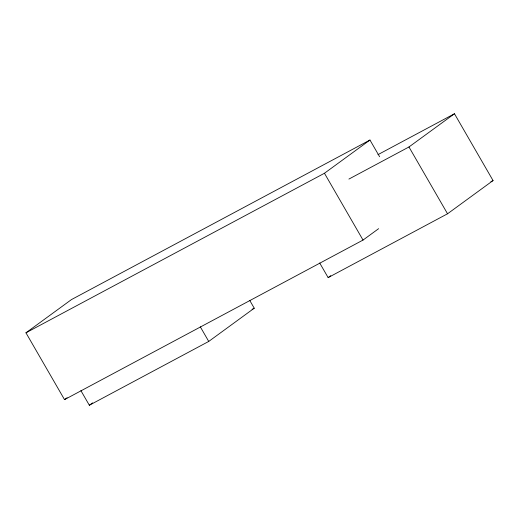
<?xml version="1.0" encoding="UTF-8"?>
<svg xmlns="http://www.w3.org/2000/svg" width="519" height="519" viewBox="0 0 519 519"><rect width="100%" height="100%" fill="white"/><g stroke="black" fill="none" stroke-linecap="round" stroke-linejoin="round"><path stroke-width="0.78" d="M378.63 228.678L363.028 240.07L64.525 399.624L25.95 332.809L71.46 299.586L369.963 140.033L379.61 156.738M25.95 332.809L324.453 173.255L369.963 140.033M348.911 179.074L408.966 146.974L454.475 113.752L493.05 180.56L447.54 213.783L328.138 277.607L319.704 262.99M64.525 399.624L67.126 397.723M80.899 390.632L89.333 405.248L92.59 402.874M89.333 405.248L208.735 341.431L254.245 308.202L249.827 300.546M328.138 277.607L330.739 275.706M377.975 154.643L454.475 113.752M252.104 309.35L254.245 308.202M490.903 181.708L493.05 180.56M408.966 146.974L447.54 213.783M324.453 173.255L363.028 240.07M200.302 326.814L208.735 341.431"/></g></svg>
